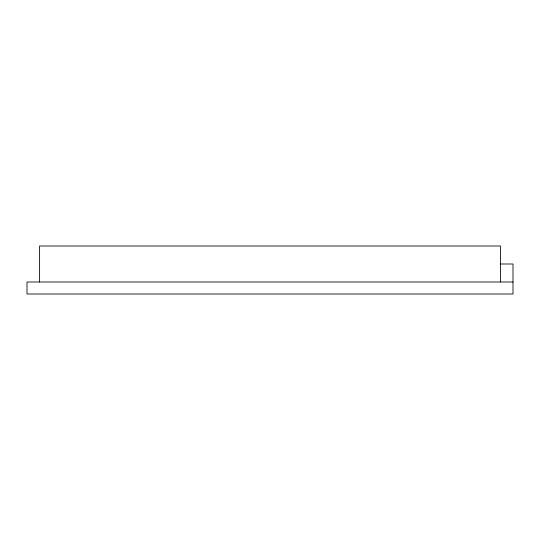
<?xml version="1.0" encoding="UTF-8"?>
<svg xmlns="http://www.w3.org/2000/svg" width="540" height="540" viewBox="0 0 540 540"><rect width="100%" height="100%" fill="white"/><g stroke="black" fill="none" stroke-linecap="round" stroke-linejoin="round"><path stroke-width="0.81" d="M500.398 263.999L513 263.999L513 294.003L27 294.003L27 282.002L513 282.002M500.398 282.002L500.398 245.997L39.602 245.997L39.602 282.002"/></g></svg>
